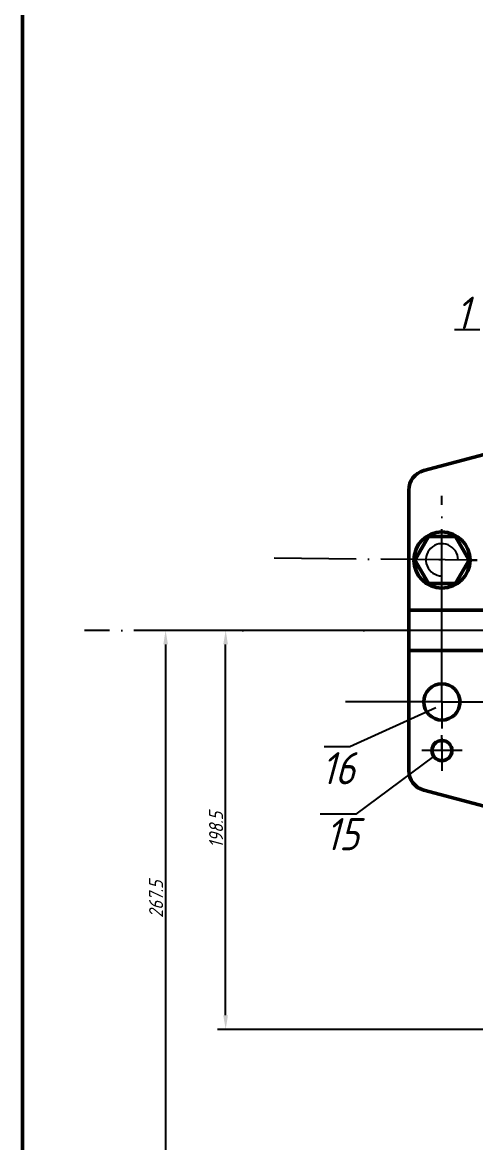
# Model space of a CAD drawing. Header units: millimetres. Extents: x 107 to 26453910, y 61 to 76684600.
# Drawn here: x 26451849.7 to 26451962.5, y 76683679.3 to 76683958 of the extents above; entities that cross this region are included whole.
import ezdxf

# ---------------------------------------------------------------- set-up
doc = ezdxf.new("R2010")
doc.units = ezdxf.units.MM
doc.linetypes.add('ACAD_ISO03W100', pattern=[30, 12, -18])
doc.linetypes.add('ACAD_ISO04W100', pattern=[30, 24, -3, 0, -3])
doc.layers.add('尺寸标注', color=100, linetype='Continuous', plot=False)
for name, color, linetype in [('点画线', 20, 'ACAD_ISO04W100'), ('细实线', 90, 'Continuous'), ('虚线', 41, 'ACAD_ISO03W100')]:
    doc.layers.add(name, color=color, linetype=linetype)
doc.layers.add('粗实线', color=7, linetype='Continuous', lineweight=50, plot=False)
doc.layers.add('细实线白', color=7, linetype='Continuous', lineweight=25)
doc.styles.add('工程字', font='gbeitc.shx', dxfattribs={"height": 8, "bigfont": 'gbcbig.shx'})
doc.dimstyles.new('ISO-25', dxfattribs={"dimtxt": 3.5, "dimasz": 3.5, "dimexe": 2, "dimexo": 0.625, "dimtad": 1, "dimlfac": 2, "dimdsep": 46, "dimtxsty": '工程字', "dimcen": 2.5, "dimadec": 0, "dimazin": 0, "dimtfac": 1, "dimtmove": 0, "dimatfit": 2, "dimfxl": 1, "dimtolj": 1, "dimarcsym": 0})

# ---------------------------------------------------------------- blocks, each defined once
blk = doc.blocks.new('*D5')
at = {"layer": 'Defpoints', "color": 0, "lineweight": 25, "transparency": 16777216}
for p in [(26451900.27, 76683806.75), (26452021.85, 76683806.75), (26452021.85, 76683707.5)]:
    blk.add_point(p, dxfattribs=at)
at = {"layer": '细实线', "color": 0, "lineweight": -2, "transparency": 16777216}
for p, q in [((26452021.23, 76683806.75), (26451898.27, 76683806.75)), ((26451900.27, 76683711), (26451900.27, 76683803.25)), ((26452021.23, 76683707.5), (26451898.27, 76683707.5))]:
    blk.add_line(p, q, dxfattribs=at)
at = {"layer": '细实线', "color": 0, "lineweight": 25, "transparency": 16777216}
for points in [[(26451899.68, 76683803.25), (26451900.85, 76683803.25), (26451900.27, 76683806.75)], [(26451899.68, 76683711), (26451900.85, 76683711), (26451900.27, 76683707.5)]]:
    blk.add_solid(points, dxfattribs=at)
at = {"layer": '细实线', "color": 0, "lineweight": 25, "transparency": 16777216, "insert": (26451897.89, 76683757.13), "char_height": 3.5, "attachment_point": 5, "rotation": 90, "style": '工程字'}
blk.add_mtext('\\A1;198.5', dxfattribs=at)
blk = doc.blocks.new('*D6')
at = {"layer": 'Defpoints', "color": 0, "lineweight": 25, "transparency": 16777216}
for p in [(26452210.35, 76683806.75), (26451885.33, 76683673), (26452210.35, 76683673)]:
    blk.add_point(p, dxfattribs=at)
at = {"layer": '细实线', "color": 0, "lineweight": -2, "transparency": 16777216}
for p, q in [((26452209.73, 76683806.75), (26451883.33, 76683806.75)), ((26451885.33, 76683803.25), (26451885.33, 76683676.5)), ((26452209.73, 76683673), (26451883.33, 76683673))]:
    blk.add_line(p, q, dxfattribs=at)
at = {"layer": '细实线', "color": 0, "lineweight": 25, "transparency": 16777216}
for points in [[(26451884.75, 76683803.25), (26451885.91, 76683803.25), (26451885.33, 76683806.75)], [(26451884.75, 76683676.5), (26451885.91, 76683676.5), (26451885.33, 76683673)]]:
    blk.add_solid(points, dxfattribs=at)
at = {"layer": '细实线', "color": 0, "lineweight": 25, "transparency": 16777216, "insert": (26451882.96, 76683739.88), "char_height": 3.5, "attachment_point": 5, "rotation": 90, "style": '工程字'}
blk.add_mtext('\\A1;267.5', dxfattribs=at)

msp = doc.modelspace()

# ---------------------------------------------------------------- linework, layer by layer
at = {"layer": '尺寸标注', "lineweight": 25}
msp.add_line((26451932.7372, 76683761.0545), (26451952.0897, 76683775.3555), dxfattribs=at)
at = {"layer": '点画线', "lineweight": 25}
for p, q in [((26451954.1003, 76683807.902), (26451954.1003, 76683840.1989)), ((26451962.8503, 76683824.2333), (26451912.3198, 76683824.6695)), ((26451954.1003, 76683824.3088), (26451953.3495, 76683824.3088)), ((26451960.8503, 76683824.2505), (26451962.8503, 76683824.2333)), ((26452322.8503, 76683806.7505), (26451865.1031, 76683806.7505)), ((26451954.1003, 76683788.9352), (26451954.1003, 76683808.4794)), ((26451954.1003, 76683788.9352), (26451929.1003, 76683788.9352)), ((26451954.1003, 76683788.9352), (26451983.9638, 76683788.9352)), ((26451954.1003, 76683788.9352), (26451954.1003, 76683782.3451))]:
    msp.add_line(p, q, dxfattribs=at)
at = {"layer": '粗实线', "lineweight": 50}
for p, q in [((26451849.6814, 76683537.4892), (26451849.6814, 76684378.4892)), ((26451991.2973, 76683857.6739), (26451949.5562, 76683846.4894)), ((26451945.8503, 76683826.7505), (26451945.8503, 76683841.6598)), ((26451945.8503, 76683786.7505), (26451945.8503, 76683826.7505)), ((26451945.8503, 76683801.7505), (26451945.8503, 76683811.7505)), ((26451945.8503, 76683811.7505), (26451972.6666, 76683811.7505)), ((26451945.8503, 76683806.7505), (26451945.8503, 76683786.7505)), ((26451945.8503, 76683806.7505), (26451945.8503, 76683801.7505)), ((26451945.8503, 76683801.7505), (26451972.6666, 76683801.7505)), ((26451945.8503, 76683786.7505), (26451945.8503, 76683771.8413)), ((26451945.8503, 76683771.8413), (26451945.8503, 76683776.8413)), ((26451990.6503, 76683756.0005), (26451949.5562, 76683767.0117))]:
    msp.add_line(p, q, dxfattribs=at)
msp.add_lwpolyline([(26451950.7253, 76683830.0962), (26451947.3503, 76683824.2505), (26451950.7253, 76683818.4049), (26451957.4753, 76683818.4049), (26451960.8503, 76683824.2505), (26451957.4753, 76683830.0962)], close=True, dxfattribs=at)
for centre, radius in [((26451954.1003, 76683824.2505), 7), ((26451954.1003, 76683788.9352), 4.5), ((26451954.1003, 76683776.8413), 2.5)]:
    msp.add_circle(centre, radius, dxfattribs=at)
for centre, start, end in [((26451950.8503, 76683841.6598), 105, 180), ((26451950.8503, 76683771.8413), 180, 255)]:
    msp.add_arc(centre, 5, start, end, dxfattribs=at)
at = {"layer": '细实线', "lineweight": 25}
for p, q in [((26451963.5382, 76683881.5062), (26451957.2123, 76683881.5062)), ((26451952.5497, 76683787.5078), (26451931.1485, 76683777.792)), ((26451931.1485, 76683777.792), (26451924.8293, 76683777.792)), ((26451932.7372, 76683761.0545), (26451923.7816, 76683761.0545))]:
    msp.add_line(p, q, dxfattribs=at)
at = {"layer": '细实线白'}
msp.add_line((26451849.6814, 76684378.4892), (26451849.6814, 76683537.4892), dxfattribs=at)
at = {"layer": '细实线白', "lineweight": 25}
for p, q in [((26451954.1003, 76683779.904), (26451954.1003, 76683780.7062)), ((26451954.1003, 76683776.904), (26451954.1003, 76683779.904)), ((26451954.1003, 76683779.904), (26451954.1003, 76683773.3992)), ((26451959.1354, 76683776.904), (26451949.1354, 76683776.904)), ((26451954.1003, 76683773.3992), (26451954.1003, 76683771.8119))]:
    msp.add_line(p, q, dxfattribs=at)
msp.add_arc((26451954.1003, 76683824.3088), 4, 359.50536, 270, dxfattribs=at)
at = {"layer": '虚线', "lineweight": 25}
msp.add_line((26451945.8503, 76683824.38), (26451945.8503, 76683771.8413), dxfattribs=at)

# ---------------------------------------------------------------- texts
at = {"layer": '尺寸标注', "lineweight": 25, "char_height": 8, "attachment_point": 1, "style": '工程字'}
for s, width, gutter_width, insert in [('1', 8.962525, 17.5, (26451957.5314, 76683889.7572)), ('16', 8.531956, 40, (26451924.0704, 76683776.4587)), ('15', 7.169215, 40, (26451925.0896, 76683760.0541))]:
    msp.add_mtext_dynamic_manual_height_columns(s, width=width, gutter_width=gutter_width, heights=[0], dxfattribs=dict(at, insert=insert))

# ---------------------------------------------------------------- dimensions: what is measured, and where the dimension line sits
at = {"layer": '细实线', "lineweight": 25}
for base, p1, p2, picture, middle in [((26451885.3309, 76683673.0005), (26452210.3503, 76683806.7505), (26452210.3503, 76683673.0005), '*D6', (26451882.9559, 76683739.8755)), ((26451900.2682, 76683806.7505), (26452021.8503, 76683707.5005), (26452021.8503, 76683806.7505), '*D5', (26451897.8932, 76683757.1255))]:
    dim = msp.add_linear_dim(base=base, p1=p1, p2=p2, angle=90, dimstyle='ISO-25', dxfattribs=at)
    dim.commit()
    dim.dimension.update_dxf_attribs({"geometry": picture, "text_midpoint": middle})

doc.saveas('drawing.dxf')
